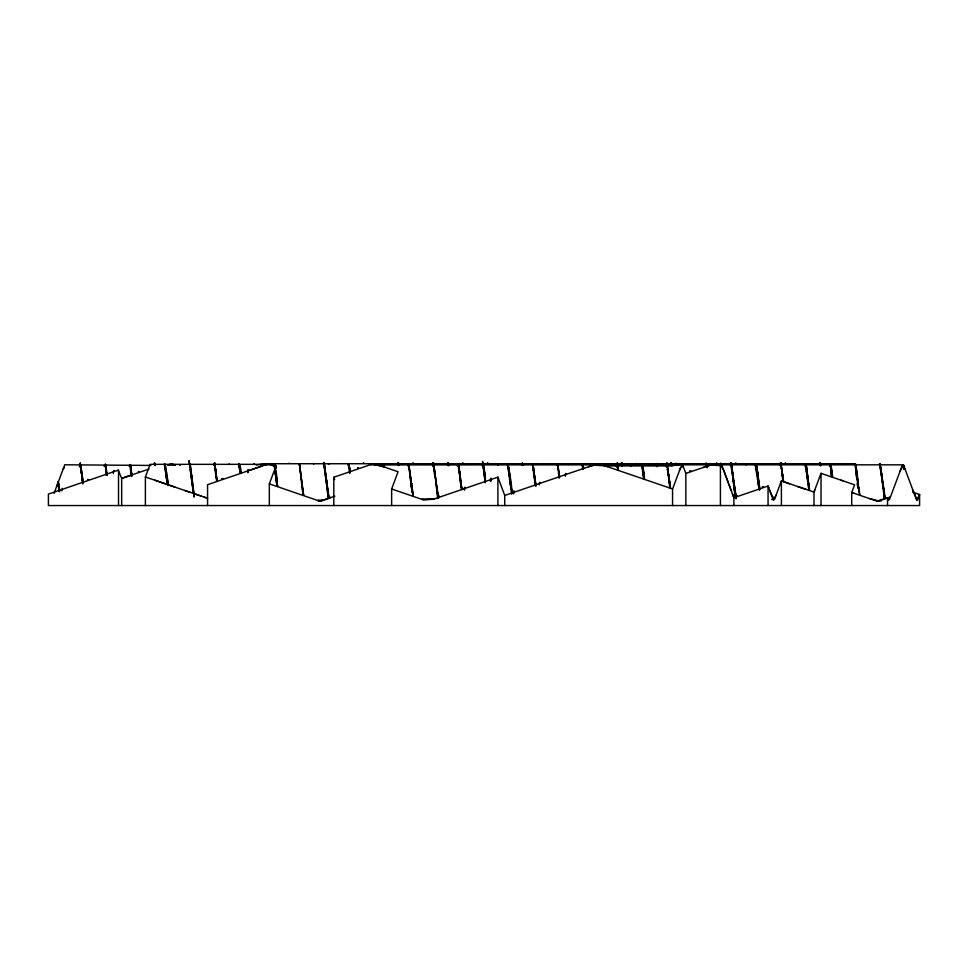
<?xml version="1.0" encoding="UTF-8"?>
<svg xmlns="http://www.w3.org/2000/svg" width="968" height="968" viewBox="0 0 968 968"><rect width="100%" height="100%" fill="white"/><g stroke="black" fill="none" stroke-linecap="round" stroke-linejoin="round"><path stroke-width="1.45" d="M809.236 489.965L806.38 465.935L805.606 465.681L809.236 489.965L806.38 465.935L805.291 464.991M884.256 497.504L879.948 463.575L885.03 497.249L884.256 497.504L883.965 490.97L884.244 497.443L884.74 496.85L885.538 498.169L885.538 497.358M383.788 465.935L384.55 466.177L382.989 464.918L715.134 464.834M755.234 465.209L755.718 464.567L756.807 466.382L759.807 488.683M641.336 465.039L641.82 464.41C645.462 473.086 644.785 491.03 642.123 466.745L642.909 466.552L642.135 466.794L641.336 465.039L642.111 464.797L641.324 464.604L642.111 464.797M642.135 466.794L642.909 466.552L642.123 466.745M606.416 464.301L607.178 464.531L606.391 464.337L607.226 466.649M164.257 464.229L165.02 464.471L164.257 464.229C171.263 507.934 167.113 472.227 165.02 464.471M165.008 466.891L165.516 466.261L165.48 467.036C164.838 465.221 166.69 480.479 167.307 484.024M557.302 463.914L559.673 476.752M557.604 467.314C559.117 468.512 556.019 462.716 557.265 464.676L558.076 467.508M238.745 464.313C242.036 466.37 241.734 483.927 238.745 464.313L240.754 473.255L238.757 463.853M571.495 464.301L571.846 464.071M610.965 464.313L611.316 464.083M348.19 463.732L348.952 463.95L348.165 463.757L349.763 473.546M349.218 465.1C349.327 470.194 349.472 464.398 350.343 471.864M625.655 464.096L626.163 463.515L626.127 464.241M511.564 494.091L511.286 491.308C513.476 495.507 508.478 463.611 507.68 464.265L511.709 491.804L509.664 479.305L510.414 479.499L509.628 479.692L510.414 479.499M656.643 466.503L656.619 463.539L657.429 466.286M83.333 482.584L81.07 467.387L82.546 482.778M706.301 466.564L706.289 463.285L707.354 467.689M154.275 463.103C155.279 464.192 154.081 461.603 154.65 465.354M482.149 465.535L482.935 463.019L483.746 468.427C479.62 447.397 487.352 480.382 484.932 479.922L483.322 467.895C485.004 472.602 485.355 479.112 485.222 482.717M521.97 463.2C522.986 464.289 521.764 461.7 522.381 465.487M433.337 465.511L433.398 462.777L438.347 497.177M433.676 468.5C435.116 468.984 432.115 466.044 432.914 462.898L432.587 465.705M670.921 462.813C671.925 463.829 670.703 461.276 671.32 465.487M329.81 497.298L328.249 498.06L329.81 497.298L328.249 498.06L323.953 462.559L328.817 496.33M447.615 462.631C448.668 463.587 447.289 461.107 448.015 465.511M58.879 490.643L58.165 481.653L59.629 490.824M106.395 474.913L105.439 464.289L107.145 475.106M131.902 476.341L131.116 470.509C130.801 472.759 131.297 465.983 130.329 464.664L129.482 465.959M166.581 477.914L167.331 478.107L167.779 484.133M189.837 464.12L190.26 464.12C200.848 548.783 186.425 440.682 189.51 463.926M191.821 481.096C194.29 496.378 191.628 481.326 190.285 469.649L191.035 469.843L190.285 469.649M214.545 463.333L217.026 481.302L214.714 463.031L214.581 465.644M214.981 469.419L215.767 469.226M215.767 475.3L216.554 475.106M274.597 468.197C276.424 469.565 277.913 483.177 276.993 486.033L274.597 468.197L275.384 468.004M275.396 474.139L276.183 473.945M275.057 468.318L277.453 486.154M276.993 486.033L274.634 467.81M302.21 489.009L302.996 488.816M303.008 494.95L299.499 464.628L303.468 495.071M328.733 498.205L325.103 474.09C326.192 475.893 323.251 464.967 323.53 462.68L324.28 462.873L328.696 498.121M326.652 486.238L327.438 486.045M327.438 492.119L328.225 491.925M398.005 462.607C399.058 463.575 397.751 461.07 398.296 465.402M409.004 465.1L412.985 495.798L411.751 489.276C413.409 491.163 409.875 484.932 410.94 483.262L411.69 483.455L412.985 495.798M412.513 495.676L413.3 495.483M437.717 498.58L434.209 468.004L438.02 497.491M484.871 474.102C483.48 472.686 484.968 479.051 485.258 482.33M512.084 493.583L509.349 473.183C509.035 475.469 509.495 468.5 508.539 467.181L508.829 473.691L509.616 473.497M536.103 486.009L532.896 464.023L535.619 485.113M533.223 470.593L534.009 470.412M534.034 476.595L534.82 476.401M558.403 473.34L559.189 473.146M583.426 468.814C584.249 467.544 581.55 461.966 582.506 464.362L583.099 469.117M621.383 463.273L621.807 462.74L621.867 463.394M642.921 472.686L643.708 472.493M643.72 478.64L642.159 466.358M666.456 466.068L666.988 463.14L670.195 487.666L667.049 463.176L666.77 466.419M666.879 463.49L668.585 475.724L667.847 469.141L667.327 469.649M667.363 469.262L670.195 487.666M735.402 497.77L731.324 463.091L736.188 497.576M735.438 497.383L733.236 481.036C734.131 481.907 730.538 466.237 730.84 463.212M730.404 465.463L731.276 463.055L734.458 487.485C734.18 484.702 735.958 497.6 736.116 498.75M734.833 492.93L735.583 493.123L735.861 497.891M759.021 488.876L755.246 464.713M759.251 489.965L757.654 478.083C758.73 479.85 755.718 468.512 756.056 466.189L756.807 466.382L759.481 488.985M758.416 484.411L759.202 484.218M780.438 465.342L780.837 462.631L783.233 481.06L780.898 462.644L780.765 465.668M780.74 462.958L783.233 481.06M809.563 489.651L806.114 465.62L805.594 466.128L806.38 465.935L805.582 465.402M808.776 489.844L806.417 471.67C807.699 473.558 804.783 467.496 805.63 465.741M807.179 477.986L807.965 477.793M819.896 462.849C820.949 463.793 819.581 461.288 820.295 465.802M855.119 464.676L855.869 464.87L855.095 464.628L855.869 464.87L855.119 464.676L856.668 476.861L857.454 476.667M855.543 465.184L859.499 494.66M855.603 464.567L858.773 488.138C858.87 490.982 855.627 481.302 858.241 482.56L855.869 464.87M859.826 494.346L858.773 488.138L858.241 488.646L859.027 488.453M83.006 482.887L80.259 463.297L79.376 466.818M131.382 470.823L130.595 471.005L130.293 464.579L131.963 475.203M165.77 472.565L166.556 472.384M191.011 475.76L191.797 475.566M193.322 492.93L192.584 486.819L193.334 487.013L192.584 486.819M299.378 465.027L299.051 464.834M299.814 471.162L300.6 470.968M300.612 477.115L301.399 476.921M301.411 483.056L302.197 482.863M325.865 480.358L326.652 480.164M349.424 467.713C349 465.656 350.331 470.811 350.029 472.178M433.24 463.103L434.487 474.514L435.273 474.32M458.892 471.404L459.679 471.21L461.772 489.566L458.118 465.003L458.868 465.197C460.284 466.588 458.372 472.723 459.679 471.21M510.475 485.307L511.225 485.5M618.165 469.855L617.366 463.176L618.165 469.855L617.427 463.212L617.148 466.443M617.705 469.734L616.931 463.333L616.386 466.649M669.735 487.545L668.646 475.106L670.509 487.352M731.602 469.541L732.389 469.347M732.401 475.482L733.187 475.288M756.819 472.517L757.605 472.336M781.164 462.958L780.414 462.764L779.978 465.463M782.761 480.939L781.696 468.572L783.548 480.757M807.977 483.915L808.764 483.722M830.217 464.7L831.004 464.507L832.589 476.353C828.874 477.418 832.637 458.07 829.431 466.588M831.016 470.629L831.79 470.436M831.802 476.546L830.58 464.507M879.948 463.575L883.106 485.634L879.464 463.708M61.855 490.836L62.194 488.308M79.812 466.322L80.211 463.345L81.022 468.052M80.126 466.624L80.211 463.345M113.353 473.582C112.712 470.303 115.313 471.005 113.752 470.605M247.711 472.614C247.082 469.335 249.659 470.133 248.098 469.71M248.171 472.493L248.57 469.589M433.011 465.197L433.337 462.789M464.216 489.881C463.708 486.614 466.068 488.138 464.543 487.473M464.688 489.76L465.003 487.352M482.621 465.426L482.935 463.019L483.322 467.883M490.231 480.963L491.018 478.434L491.018 481.156M490.691 480.842L491.018 478.434M513.342 493.68C512.822 490.425 515.194 491.962 513.657 491.284M513.802 493.571L514.129 491.163M539.345 484.774C538.837 481.519 541.197 483.056 539.672 482.379M565.397 476.268C564.719 472.977 567.224 473.957 565.687 473.473M903.616 469.165L904.402 465.971L904.1 469.286M716.514 465.668C718.171 462.801 715.122 463.127 716.901 463.236M213.795 465.439L214.194 463.127L216.59 480.793C217.776 482.996 215.949 475.07 216.227 475.421L214.714 463.031M214.255 465.305L214.654 462.994M730.876 465.33L731.276 463.055L734.797 493.317M731.191 465.668L731.167 463.406M665.996 466.201L666.529 463.273L666.02 466.636M666.504 466.757L667.315 463.49M616.834 466.092L617.366 463.176M616.87 466.782L617.257 463.527M735.886 498.266L736.406 495.737L737.18 495.967L736.406 495.737M273.339 466.588L274.125 464.156L274.9 464.386L274.125 464.156M273.811 466.443L274.585 464.011M54.051 493.365L64.735 464.785L150.863 465.439M145.394 505.55L145.394 476.982L150.113 464.337L267.712 464.337M269.334 505.55L269.334 483.879L276.11 465.729L268.826 463.732L207.563 484.678L207.563 505.55M391.641 505.55L391.641 488.985L398.078 471.743L379.71 465.463L370.526 464.664M56.567 486.614L57.523 484.06M672.566 505.55L672.566 488.985L680.54 467.726L683.19 466.346M771.641 499.391L774.485 499.391L781.394 480.951L813.991 492.095L813.991 505.55M814.754 490.074L813.991 492.095L821.021 473.328L854.611 484.835L851.719 492.518L851.719 505.55M104.169 466.431L104.968 464.434C105.899 464.483 105.33 471.658 106.359 475.288M104.641 466.286L105.439 464.289L106.879 474.792M437.73 498.145L439.012 496.185L438.504 498.387M438.201 497.988L439.012 496.185M679.548 470.363L682.367 464.144L671.03 465.923L604.419 465.923M630.942 466.298L631.741 464.567L632.515 464.809L631.741 464.567M58.842 491.018C58.891 484.932 58.504 488.949 57.681 481.774M326.325 480.479L324.014 462.559M412.501 489.469L411.715 489.663L410.129 477.248L410.88 477.442M534.493 476.716L532.944 464.096M757.279 472.638L755.718 464.567M831.476 470.738L830.738 464.192M82.776 483.879L80.259 463.297M82.933 479.608L82.147 479.801L81.869 473.34M105.318 464.676L106.819 475.409M131.055 471.126L131.116 470.509M166.23 472.686L166.29 472.069L166.544 478.301M191.482 475.881L191.531 475.252L191.785 481.483M215.441 469.528L215.501 468.911M240.657 472.953L239.241 463.708M275.856 474.259L275.916 473.642M300.274 471.283L300.334 470.666M301.072 477.236L301.133 476.607M301.871 483.177L301.931 482.56M302.669 489.13L302.73 488.501M327.111 486.359L326.385 479.85M327.91 492.24L327.172 485.73M408.835 465.414L411.364 483.77L408.508 465.221M411.69 483.455L410.904 483.649L411.424 483.141M435.757 480.648L436.084 480.346M436.568 486.662L436.895 486.359M436.919 492.567L437.705 492.373M459.352 471.525L458.602 464.882L457.283 465.971M458.602 464.882L461.772 489.566L459.243 471.21M461.288 483.238L460.502 483.431L459.413 470.896M461.675 489.251L461.022 482.923M484.557 474.417L484.617 473.788M485.258 480.116L483.806 467.774M509.289 473.812L509.349 473.183M508.055 467.302L510.439 485.694L510.959 485.186M533.683 470.714L533.743 470.097M535.159 484.992L534.554 476.099M558.875 473.449L558.935 472.832M643.381 472.808L643.442 472.19M732.062 469.661L732.123 469.032M732.861 475.603L732.921 474.973M758.876 484.532L758.936 483.903M807.651 478.107L807.711 477.478M808.449 484.036L808.498 483.407M857.128 476.97L857.188 476.353M856.656 470.763C855.155 471.271 857.212 482.306 857.975 482.245M858.713 488.767L858.773 488.138M879.803 463.938C881.872 471.597 882.078 483.528 884.232 491.284M882.308 479.668L882.622 479.354M882.647 485.512L883.433 485.319M883.905 491.599L883.167 485.004M899.974 471.464L903.446 464.834L716.526 464.834M776.058 495.18L773.396 500.25L768.06 486.009L733.889 497.746L733.889 505.55M129.034 466.019L130.293 464.579M130.329 464.664L129.506 465.874M130.172 464.979L131.418 476.462M439.315 496.584L438.54 496.33M746.425 464.676L746.001 464.676M547.876 464.459L547.452 464.459M796.023 464.422L795.599 464.422M682.089 464.325L681.666 464.325M597.474 464.229L597.05 464.229M582.506 464.362L582.361 463.999M63.041 469.311L64.505 467.399M636.859 463.503L636.436 463.503M457.755 465.826L458.566 464.797M458.058 466.225L458.445 465.197M676.305 463.285L675.882 463.285M289.408 463.285L288.984 463.285M412.707 463.285L413.142 462.752L413.142 463.394M736.043 462.97L735.62 462.97M785.665 462.922L785.242 462.922M463.055 462.849L462.631 462.849M229.368 464.071L228.944 464.071M239.205 464.459L239.096 464.083M240.294 467.133L239.87 467.133M363.762 462.789L363.339 462.789M507.994 463.902L507.208 463.708L507.68 464.265M770.54 464.313L770.371 463.999M80.102 463.66L81.01 468.016M487.848 462.764L487.424 462.764M491.345 478.749L490.558 478.555M537.361 463.611L536.938 463.611M656.897 463.902C655.275 463.563 657.816 463.987 657.115 466.649M755.742 465.269L755.258 465.16M507.728 463.539L508.49 467.859L507.244 463.684M881.025 467.435L880.602 467.435M706.241 463.987L705.769 463.442L706.773 466.697M432.877 462.91L433.664 463.103M323.494 462.68L323.856 462.873M325.066 468.403L324.643 468.403M59.302 491.139L58.431 481.967M131.648 475.506L130.595 464.979M214.969 463.333L214.182 463.527M458.542 465.511L458.118 465.003L458.868 465.197M508.539 467.181L508.019 467.689L508.527 467.133M535.304 482.717L534.396 476.401M617.681 463.527L616.894 463.72M730.804 463.188L731.59 463.406M756.48 466.697L756.528 465.983L756.02 466.576M884.704 497.564L885.829 497.758M857.454 482.754L858.241 482.56M407.685 465.753L408.968 465.003M408.46 466.007L409.27 465.414M328.721 497.395L329.507 496.886M131.817 474.925L121.678 478.386L121.678 505.55M148.987 469.056L121.678 478.386L118.217 470.182M167.537 465.136L171.288 463.853L175.583 465.015M250.518 469.988L262.147 466.019M333.803 505.55L333.803 477.236L372.486 463.999L383.751 465.172L382.965 464.979M334.855 496.209L323.227 500.202L317.758 500.48L322.973 500.48M504.727 505.55L504.727 495.447L497.903 477.151L433.41 499.246L421.782 499.319M504.727 495.447L593.42 465.088L605.061 465.874M685.852 505.55L685.852 473.437L704.159 467.169M703.131 467.52L711.77 464.567L722.019 465.923L731.191 490.51M260.465 465.172L264.337 463.853L267.047 464.483M890.439 496.923L878.581 500.879L869.627 498.617M330.064 497.854L319.936 501.23L269.334 483.879M853.921 493.269L851.719 492.518L877.19 501.206L887.535 497.83L888.442 500.262L889.531 499.391L902.103 465.741L905.019 469.032M588.653 466.721L599.144 463.853L672.566 488.985M707.802 465.923L715.8 463.793L720.41 465.366L723.108 468.839L728.493 483.286M106.274 470.327L106.54 470.629M58.842 486.722L59.108 487.025M460.211 476.909L460.478 477.224M831.839 476.171L832.589 476.353M179.516 465.076L180.266 465.269M167.343 483.637L168.093 483.831M193.358 492.543L194.108 492.736M277.029 485.646L277.78 485.839M303.044 494.575L303.795 494.769M409.803 471.113L410.069 471.428M617.741 469.347L618.491 469.541M643.756 478.252L644.506 478.446M750.127 464.047L750.878 464.241M881.558 473.086L881.824 473.388M884.607 497.249L885.538 498.169M256.242 465.039L264.337 463.853M172.824 465.064L175.74 464.652L168.856 465.148M434.136 498.992L423.512 499.911L391.641 488.985M877.19 501.206L881.412 500.855M398.332 462.801L399.082 465.209M447.93 462.825L448.765 465.705M671.247 463.019L672.07 465.681M154.602 463.321L155.4 465.56M482.838 463.321L482.475 463.539M706.132 463.636L705.805 463.829M268.826 463.732L855.494 463.732L855.724 464.362M557.157 464.301L556.794 464.108M725.238 464.132L725.661 464.132M497.903 465.064L498.326 465.064M781.212 468.694L781.962 468.887M806.417 471.67L807.179 471.864M80.586 467.508L81.385 473.461L82.135 473.654M325.103 474.09L325.853 474.284M782.011 474.623L782.749 474.816M668.162 475.227L668.912 475.421M757.654 478.083L758.404 478.277M276.231 479.704L276.981 479.898M733.236 481.036L733.986 481.229M668.961 481.193L669.711 481.386M734.034 486.989L734.785 487.182M421.988 499.391L432.89 499.391M318.508 500.976L321.291 500.976M261.699 464.761L265.958 465.124M266.321 464.592L276.11 465.729L276.11 468.681M372.486 463.999L384.127 466.963M912.739 492.192L919.6 494.527L919.6 505.55L48.4 505.55L48.4 494.091L118.519 470.085L118.519 505.55M789.549 483.734L781.394 480.951L781.394 505.55M797.692 486.517L805.848 489.312M154.662 480.152L174.857 487.073M184.67 490.437L201.211 496.112M204.321 497.165L207.128 498.133M145.394 476.982L165.044 483.71M166.302 484.145L190.018 492.276M194.495 493.801L207.684 498.326M841.071 480.201L842.741 480.769M715.8 463.793L722.019 465.923M805.279 465.802L806.078 466.334L804.807 465.656M572.269 464.071L571.519 464.265M611.74 464.083L610.99 464.277M383.461 464.773L384.55 466.177M774.485 499.391L771 493.849L768.06 486.009L768.06 505.55M641.82 464.41L642.619 466.152M641.348 464.555L642.607 466.939M912.945 490.219L917.374 500.48L919.6 494.527L916.684 500.226L903.446 464.834M732.437 493.849L733.889 497.746L728.965 484.544M682.367 464.144L685.852 473.437M333.803 477.236L334.662 479.523M164.742 464.083L167.827 483.516M606.9 464.144L607.71 466.503M348.674 463.587L350.077 471.549M348.432 465.33L348.964 467.629M656.619 463.539L657.151 465.911M656.135 463.672L656.667 466.056M706.289 463.285L707.076 467.338M705.805 463.418L706.604 467.471M522.454 463.079L522.865 465.354M154.759 462.982L155.134 465.221M671.405 462.692L671.804 465.354M448.099 462.51L448.499 465.39M831.536 470.121L832.323 476.05M757.339 472.021L759.735 489.856M642.643 466.237L644.18 478.761M621.867 462.752L622.267 465.729M621.383 462.873L621.783 465.85M582.518 463.684L583.159 468.5M582.034 463.805L582.639 468.996M559.577 477.647L558.125 466.806L559.056 478.144M437.439 492.059L438.25 498.072M412.235 489.155L413.046 495.168M398.501 462.486L398.816 464.894M327.958 491.611L328.757 497.491M299.536 464.713L303.529 494.454M275.118 467.689L277.513 485.525M883.965 490.97L884.764 496.935M830.677 464.821L832.274 476.667M820.38 462.728L820.779 465.693M617.427 463.212L618.225 469.226M535.365 482.088L535.849 485.694M532.461 464.216L535.352 485.815M398.441 463.115L398.755 465.523M189.994 463.805L193.781 493.051M82.667 479.293L83.067 482.27M58.165 481.653L59.532 491.78M887.535 497.83L887.535 505.55M821.021 473.328L821.021 505.55M720.41 465.366L720.41 505.55M497.903 477.151L497.903 505.55M586.209 463.611L586.959 463.829L586.184 463.636M313.257 463.515L314.007 463.732L313.221 463.539M720.458 463.49L721.208 463.708L720.458 463.49M253.846 464.216L254.596 464.41L253.846 464.216M263.998 464.204L264.748 464.398L263.998 464.204M631.765 464.616L632.515 464.809L631.765 464.616M328.212 463.636L328.963 463.829L328.212 463.636M844.822 463.624L845.572 463.817L844.822 463.624M845.572 463.817L844.786 463.599L845.572 463.817M222.882 478.797L222.096 478.603L222.882 478.797M690.898 471.065L690.111 470.871L690.898 471.065M88.524 479.704L87.737 479.511L88.524 479.704M139.223 471.743L138.436 471.549L139.223 471.743M358.547 468.125L357.761 467.931L358.547 468.125M592.476 464.761L591.702 464.567L592.476 464.761M721.208 463.708L720.422 463.515L721.208 463.708M763.195 487.037L762.409 486.844L763.195 487.037M700.929 463.853L700.929 463.853"/></g></svg>
